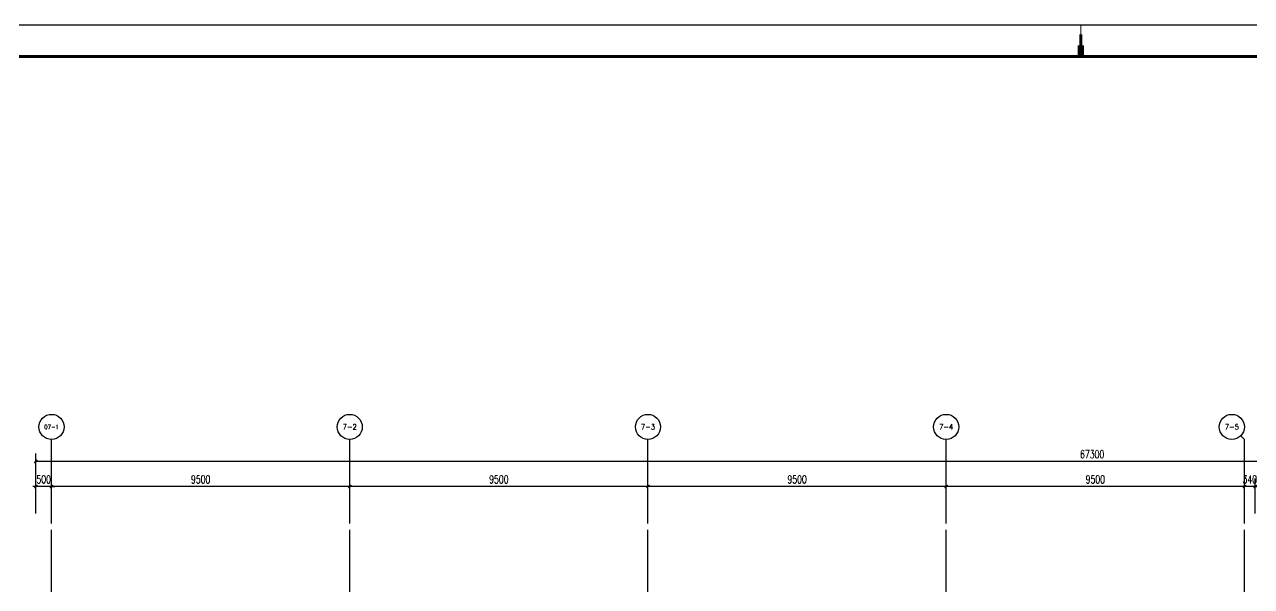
# Model space of a CAD drawing. Extents: x -621157 to 1764546, y -106808 to 741893.
# Drawn here: x 540209 to 579293, y 145804 to 163719 of the extents above; entities that cross this region are included whole.
import ezdxf
from ezdxf.enums import TextEntityAlignment as Align
from ezdxf.xclip import XClip

# ---------------------------------------------------------------- set-up
doc = ezdxf.new("R2010")
doc.units = 0
doc.header["$LTSCALE"] = 1000
doc.header["$MEASUREMENT"] = 0
doc.header["$XCLIPFRAME"] = 0
doc.linetypes.add('XREF-A-101-平面图_t3$0$DOTE', pattern=[2.42, 2, -0.2, 0.02, -0.2])
for name, color, linetype in [('0-底图', 7, 'Continuous'), ('A0-Verital$0$TK-WHITE', 7, 'Continuous'), ('AXIS_TEXT', 7, 'Continuous'), ('XREF-A-101-平面图_t3$0$A-DOTE', 8, 'Continuous'), ('XREF-A-101-平面图_t3$0$AXIS', 8, 'Continuous')]:
    doc.layers.add(name, color=color, linetype=linetype)
doc.styles.add('COMPLEX', font='COMPLEX')
doc.styles.add('XREF-A-101-平面图_t3$0$A-AXIS-LABEL', font='COMPLEX', dxfattribs={"bigfont": 'GBCBIG'})
doc.styles.add('XREF-A-101-平面图_t3$0$A-DIM_T3', font='SIMPLEX', dxfattribs={"width": 0.705882, "bigfont": 'GBCBIG'})
doc.dimstyles.new('XREF-A-101-平面图_t3$0$A-DIM-100', dxfattribs={"dimscale": 100, "dimtxt": 2.55, "dimasz": 1, "dimexe": 2.5, "dimexo": 3, "dimgap": 1, "dimtad": 1, "dimdec": 0, "dimzin": 0, "dimdsep": 46, "dimtxsty": 'XREF-A-101-平面图_t3$0$A-DIM_T3', "dimblk": 'XREF-A-101-平面图_t3$0$_ArchTick', "dimcen": 0.09, "dimclrt": 7, "dimazin": 2, "dimtfac": 1, "dimtdec": 0, "dimtix": 1, "dimtmove": 2, "dimatfit": 3, "dimfxl": 0, "dimtolj": 1, "dimtzin": 0, "dimarcsym": 0})

# ---------------------------------------------------------------- blocks, each defined once
blk = doc.blocks.new('XREF-A-101-平面图_t3$0$_ArchTick')
at = {"color": 0, "linetype": 'ByBlock', "const_width": 0.4}
blk.add_lwpolyline([(-0.5, -0.5), (0.5, 0.5)], dxfattribs=at)
blk = doc.blocks.new('*D25498')
at = {"layer": 'Defpoints', "color": 0}
for p in [(38000, 44460), (38000, 43300), (38340, 43300)]:
    blk.add_point(p, dxfattribs=at)
at = {"layer": 'XREF-A-101-平面图_t3$0$AXIS', "color": 0, "lineweight": -2}
for p, q in [((38000, 43600), (38000, 44710)), ((38340, 43600), (38340, 44710)), ((38000, 44460), (37900, 44460)), ((38340, 44460), (38000, 44460)), ((38340, 44460), (38440, 44460))]:
    blk.add_line(p, q, dxfattribs=at)
at = {"layer": 'XREF-A-101-平面图_t3$0$AXIS', "color": 0, "linetype": 'ByBlock', "lineweight": -2, "xscale": 100, "yscale": 100, "zscale": 100}
blk.add_blockref('XREF-A-101-平面图_t3$0$_ArchTick', (38000, 44460), dxfattribs=at)
at = {"layer": 'XREF-A-101-平面图_t3$0$AXIS', "color": 0, "linetype": 'ByBlock', "lineweight": -2, "xscale": 100, "yscale": 100, "zscale": 100, "rotation": 180}
blk.add_blockref('XREF-A-101-平面图_t3$0$_ArchTick', (38340, 44460), dxfattribs=at)
at = {"layer": 'XREF-A-101-平面图_t3$0$AXIS', "color": 7, "insert": (38170, 44687), "char_height": 255, "attachment_point": 5, "style": 'XREF-A-101-平面图_t3$0$A-DIM_T3'}
blk.add_mtext('\\A1;340', dxfattribs=at)
blk = doc.blocks.new('*D25499')
at = {"layer": 'Defpoints', "color": 0}
for p in [(28500, 44460), (28500, 43300), (38000, 43300)]:
    blk.add_point(p, dxfattribs=at)
at = {"layer": 'XREF-A-101-平面图_t3$0$AXIS', "color": 0, "lineweight": -2}
for p, q in [((28500, 43600), (28500, 44710)), ((38000, 43600), (38000, 44710)), ((38000, 44460), (28500, 44460))]:
    blk.add_line(p, q, dxfattribs=at)
at = {"layer": 'XREF-A-101-平面图_t3$0$AXIS', "color": 0, "linetype": 'ByBlock', "lineweight": -2, "xscale": 100, "yscale": 100, "zscale": 100, "rotation": 180}
blk.add_blockref('XREF-A-101-平面图_t3$0$_ArchTick', (28500, 44460), dxfattribs=at)
at = {"layer": 'XREF-A-101-平面图_t3$0$AXIS', "color": 0, "linetype": 'ByBlock', "lineweight": -2, "xscale": 100, "yscale": 100, "zscale": 100}
blk.add_blockref('XREF-A-101-平面图_t3$0$_ArchTick', (38000, 44460), dxfattribs=at)
at = {"layer": 'XREF-A-101-平面图_t3$0$AXIS', "color": 7, "insert": (33250, 44687), "char_height": 255, "attachment_point": 5, "style": 'XREF-A-101-平面图_t3$0$A-DIM_T3'}
blk.add_mtext('\\A1;9500', dxfattribs=at)
blk = doc.blocks.new('*D25500')
at = {"layer": 'Defpoints', "color": 0}
for p in [(19000, 44460), (19000, 43300), (28500, 43300)]:
    blk.add_point(p, dxfattribs=at)
at = {"layer": 'XREF-A-101-平面图_t3$0$AXIS', "color": 0, "lineweight": -2}
for p, q in [((19000, 43600), (19000, 44710)), ((28500, 43600), (28500, 44710)), ((28500, 44460), (19000, 44460))]:
    blk.add_line(p, q, dxfattribs=at)
at = {"layer": 'XREF-A-101-平面图_t3$0$AXIS', "color": 0, "linetype": 'ByBlock', "lineweight": -2, "xscale": 100, "yscale": 100, "zscale": 100, "rotation": 180}
blk.add_blockref('XREF-A-101-平面图_t3$0$_ArchTick', (19000, 44460), dxfattribs=at)
at = {"layer": 'XREF-A-101-平面图_t3$0$AXIS', "color": 0, "linetype": 'ByBlock', "lineweight": -2, "xscale": 100, "yscale": 100, "zscale": 100}
blk.add_blockref('XREF-A-101-平面图_t3$0$_ArchTick', (28500, 44460), dxfattribs=at)
at = {"layer": 'XREF-A-101-平面图_t3$0$AXIS', "color": 7, "insert": (23750, 44687), "char_height": 255, "attachment_point": 5, "style": 'XREF-A-101-平面图_t3$0$A-DIM_T3'}
blk.add_mtext('\\A1;9500', dxfattribs=at)
blk = doc.blocks.new('*D25501')
at = {"layer": 'Defpoints', "color": 0}
for p in [(9500, 44460), (9500, 43300), (19000, 43300)]:
    blk.add_point(p, dxfattribs=at)
at = {"layer": 'XREF-A-101-平面图_t3$0$AXIS', "color": 0, "lineweight": -2}
for p, q in [((9500, 43600), (9500, 44710)), ((19000, 43600), (19000, 44710)), ((19000, 44460), (9500, 44460))]:
    blk.add_line(p, q, dxfattribs=at)
at = {"layer": 'XREF-A-101-平面图_t3$0$AXIS', "color": 0, "linetype": 'ByBlock', "lineweight": -2, "xscale": 100, "yscale": 100, "zscale": 100, "rotation": 180}
blk.add_blockref('XREF-A-101-平面图_t3$0$_ArchTick', (9500, 44460), dxfattribs=at)
at = {"layer": 'XREF-A-101-平面图_t3$0$AXIS', "color": 0, "linetype": 'ByBlock', "lineweight": -2, "xscale": 100, "yscale": 100, "zscale": 100}
blk.add_blockref('XREF-A-101-平面图_t3$0$_ArchTick', (19000, 44460), dxfattribs=at)
at = {"layer": 'XREF-A-101-平面图_t3$0$AXIS', "color": 7, "insert": (14250, 44687), "char_height": 255, "attachment_point": 5, "style": 'XREF-A-101-平面图_t3$0$A-DIM_T3'}
blk.add_mtext('\\A1;9500', dxfattribs=at)
blk = doc.blocks.new('*D25502')
at = {"layer": 'Defpoints', "color": 0}
for p in [(0, 44460), (0, 43300), (9500, 43300)]:
    blk.add_point(p, dxfattribs=at)
at = {"layer": 'XREF-A-101-平面图_t3$0$AXIS', "color": 0, "lineweight": -2}
for p, q in [((0, 43600), (0, 44710)), ((9500, 43600), (9500, 44710)), ((9500, 44460), (0, 44460))]:
    blk.add_line(p, q, dxfattribs=at)
at = {"layer": 'XREF-A-101-平面图_t3$0$AXIS', "color": 0, "linetype": 'ByBlock', "lineweight": -2, "xscale": 100, "yscale": 100, "zscale": 100, "rotation": 180}
blk.add_blockref('XREF-A-101-平面图_t3$0$_ArchTick', (0, 44460), dxfattribs=at)
at = {"layer": 'XREF-A-101-平面图_t3$0$AXIS', "color": 0, "linetype": 'ByBlock', "lineweight": -2, "xscale": 100, "yscale": 100, "zscale": 100}
blk.add_blockref('XREF-A-101-平面图_t3$0$_ArchTick', (9500, 44460), dxfattribs=at)
at = {"layer": 'XREF-A-101-平面图_t3$0$AXIS', "color": 7, "insert": (4750, 44687), "char_height": 255, "attachment_point": 5, "style": 'XREF-A-101-平面图_t3$0$A-DIM_T3'}
blk.add_mtext('\\A1;9500', dxfattribs=at)
blk = doc.blocks.new('*D25503')
at = {"layer": 'Defpoints', "color": 0}
for p in [(-500, 44460), (-500, 43300), (0, 43300)]:
    blk.add_point(p, dxfattribs=at)
at = {"layer": 'XREF-A-101-平面图_t3$0$AXIS', "color": 0, "lineweight": -2}
for p, q in [((-500, 43600), (-500, 44710)), ((0, 43600), (0, 44710)), ((-500, 44460), (-600, 44460)), ((0, 44460), (-500, 44460)), ((0, 44460), (100, 44460))]:
    blk.add_line(p, q, dxfattribs=at)
at = {"layer": 'XREF-A-101-平面图_t3$0$AXIS', "color": 0, "linetype": 'ByBlock', "lineweight": -2, "xscale": 100, "yscale": 100, "zscale": 100}
blk.add_blockref('XREF-A-101-平面图_t3$0$_ArchTick', (-500, 44460), dxfattribs=at)
at = {"layer": 'XREF-A-101-平面图_t3$0$AXIS', "color": 0, "linetype": 'ByBlock', "lineweight": -2, "xscale": 100, "yscale": 100, "zscale": 100, "rotation": 180}
blk.add_blockref('XREF-A-101-平面图_t3$0$_ArchTick', (0, 44460), dxfattribs=at)
at = {"layer": 'XREF-A-101-平面图_t3$0$AXIS', "color": 7, "insert": (-250, 44687), "char_height": 255, "attachment_point": 5, "style": 'XREF-A-101-平面图_t3$0$A-DIM_T3'}
blk.add_mtext('\\A1;500', dxfattribs=at)
blk = doc.blocks.new('_AXISO')
blk.add_circle((0, 0), 0.5)
at = {"layer": 'AXIS_TEXT', "style": 'COMPLEX'}
blk.add_attdef('A', text='', height=0.56, dxfattribs=at).set_placement((-0.25, -0.28), (0.25, -0.28), align=Align.FIT)
blk = doc.blocks.new('*D25505')
at = {"layer": 'Defpoints', "color": 0}
for p in [(-500, 45260), (-500, 43300), (66800, 43300)]:
    blk.add_point(p, dxfattribs=at)
at = {"layer": 'XREF-A-101-平面图_t3$0$AXIS', "color": 0, "lineweight": -2}
for p, q in [((-500, 43600), (-500, 45510)), ((66800, 43600), (66800, 45510)), ((66800, 45260), (-500, 45260))]:
    blk.add_line(p, q, dxfattribs=at)
at = {"layer": 'XREF-A-101-平面图_t3$0$AXIS', "color": 0, "linetype": 'ByBlock', "lineweight": -2, "xscale": 100, "yscale": 100, "zscale": 100, "rotation": 180}
blk.add_blockref('XREF-A-101-平面图_t3$0$_ArchTick', (-500, 45260), dxfattribs=at)
at = {"layer": 'XREF-A-101-平面图_t3$0$AXIS', "color": 0, "linetype": 'ByBlock', "lineweight": -2, "xscale": 100, "yscale": 100, "zscale": 100}
blk.add_blockref('XREF-A-101-平面图_t3$0$_ArchTick', (66800, 45260), dxfattribs=at)
at = {"layer": 'XREF-A-101-平面图_t3$0$AXIS', "color": 7, "insert": (33150, 45487), "char_height": 255, "attachment_point": 5, "style": 'XREF-A-101-平面图_t3$0$A-DIM_T3'}
blk.add_mtext('\\A1;67300', dxfattribs=at)
blk = doc.blocks.new('A0-Verital$0$A$C53BD7355')
at = {"layer": 'A0-Verital$0$TK-WHITE'}
for points, const_width in [([(29650, 84100), (29650, 83100)], 35), ([(29650, 83100), (29650, 83800)], 100), ([(29650, 83100), (29650, 83450)], 200)]:
    blk.add_lwpolyline(points, dxfattribs=dict(at, const_width=const_width))
blk = doc.blocks.new('A0-Verital')
blk.add_lwpolyline([(118900, 84100), (0, 84100), (0, 0), (118900, 0)], close=True)
at = {"const_width": 100}
blk.add_lwpolyline([(2500, 83100), (117900, 83100), (117900, 1000), (2500, 1000)], close=True, dxfattribs=at)
blk.add_blockref('A0-Verital$0$A$C53BD7355', (29800, 0))
blk = doc.blocks.new('XREF-A-101-平面图_t3$0$轴网(3)')
at = {"layer": 'XREF-A-101-平面图_t3$0$A-DOTE', "linetype": 'XREF-A-101-平面图_t3$0$DOTE'}
for p, q in [((0, -3300), (0, 43300)), ((9500, -3300), (9500, 43300)), ((19000, -3300), (19000, 43300)), ((28500, -3300), (28500, 43300)), ((38000, -3300), (38000, 43300))]:
    blk.add_line(p, q, dxfattribs=at)
at = {"layer": 'XREF-A-101-平面图_t3$0$AXIS'}
for p, q in [((0, 43300), (0, 45959.5)), ((9500, 43300), (9500, 45959.5)), ((19000, 43300), (19000, 45959.5)), ((28500, 43300), (28500, 45959.5)), ((38000, 45959.5), (37882.8, 46076.7)), ((38000, 43300), (38000, 45959.5))]:
    blk.add_line(p, q, dxfattribs=at)
ref = blk.add_blockref('_AXISO', (0, 46359.5), dxfattribs=dict(at, xscale=800, yscale=800, zscale=800))
ref.add_attrib('A', '07-1', dxfattribs={"color": 7, "height": 136.14, "style": 'XREF-A-101-平面图_t3$0$A-AXIS-LABEL', "width": 0.946667}).set_placement((-230.1, 46291.4), (230.1, 46291.4), align=Align.FIT)
ref = blk.add_blockref('_AXISO', (9500, 46359.5), dxfattribs=dict(at, xscale=800, yscale=800, zscale=800))
ref.add_attrib('A', '7-2', dxfattribs={"color": 7, "height": 168.54, "style": 'XREF-A-101-平面图_t3$0$A-AXIS-LABEL', "width": 0.933333}).set_placement((9275.3, 46275.2), (9724.7, 46275.2), align=Align.FIT)
ref = blk.add_blockref('_AXISO', (19000, 46359.5), dxfattribs=dict(at, xscale=800, yscale=800, zscale=800))
ref.add_attrib('A', '7-3', dxfattribs={"color": 7, "height": 168.54, "style": 'XREF-A-101-平面图_t3$0$A-AXIS-LABEL', "width": 0.933333}).set_placement((18775.3, 46275.2), (19224.7, 46275.2), align=Align.FIT)
ref = blk.add_blockref('_AXISO', (28500, 46359.5), dxfattribs=dict(at, xscale=800, yscale=800, zscale=800))
ref.add_attrib('A', '7-4', dxfattribs={"color": 7, "height": 163.41, "style": 'XREF-A-101-平面图_t3$0$A-AXIS-LABEL', "width": 0.935484}).set_placement((28274.3, 46277.8), (28725.7, 46277.8), align=Align.FIT)
ref = blk.add_blockref('_AXISO', (37600, 46359.5), dxfattribs=dict(at, xscale=800, yscale=800, zscale=800))
ref.add_attrib('A', '7-5', dxfattribs={"color": 7, "height": 168.54, "style": 'XREF-A-101-平面图_t3$0$A-AXIS-LABEL', "width": 0.933333}).set_placement((37375.3, 46275.2), (37824.7, 46275.2), align=Align.FIT)
for p1, p2, distance, picture, middle in [((66800, 43300), (-500, 43300), -1959.5, '*D25505', (33150, 45487)), ((0, 43300), (-500, 43300), -1159.5, '*D25503', (-250, 44687)), ((9500, 43300), (0, 43300), -1159.5, '*D25502', (4750, 44687)), ((19000, 43300), (9500, 43300), -1159.5, '*D25501', (14250, 44687)), ((28500, 43300), (19000, 43300), -1159.5, '*D25500', (23750, 44687)), ((38000, 43300), (28500, 43300), -1159.5, '*D25499', (33250, 44687)), ((38340, 43300), (38000, 43300), -1159.5, '*D25498', (38170, 44687))]:
    dim = blk.add_aligned_dim(p1=p1, p2=p2, distance=distance, dimstyle='XREF-A-101-平面图_t3$0$A-DIM-100', dxfattribs=at)
    dim.commit()
    dim.dimension.update_dxf_attribs({"geometry": picture, "text_midpoint": middle})
blk = doc.blocks.new('XREF-A-101-平面图_t3')
at = {"layer": 'XREF-A-101-平面图_t3$0$A-DOTE'}
blk.add_blockref('XREF-A-101-平面图_t3$0$轴网(3)', (200000, 300000), dxfattribs=at)

msp = doc.modelspace()

# ---------------------------------------------------------------- block references
at = {"layer": '0-底图'}
ref = msp.add_blockref('XREF-A-101-平面图_t3', (341069, -195468), dxfattribs=at)
XClip(ref).set_block_clipping_path([(188448.3743934482, 326558.5441184833), (279528.158095957, 347442.7434896522)])

# ---------------------------------------------------------------- next in the draw order: block references
msp.add_blockref('A0-Verital', (514407, 79601))

doc.saveas('drawing.dxf')
